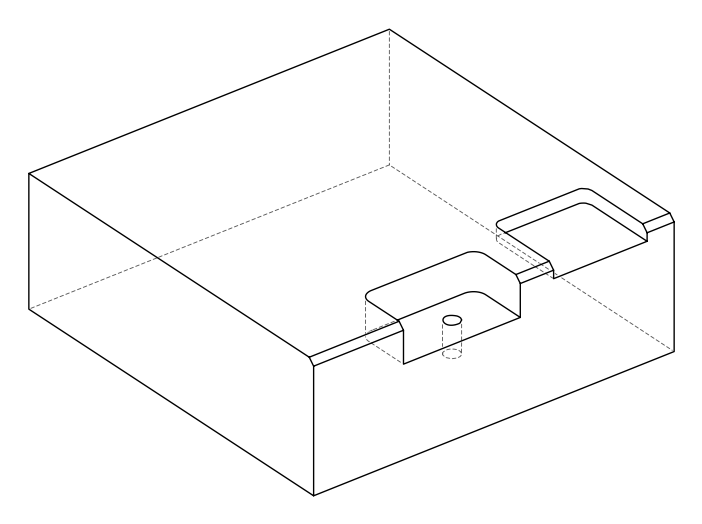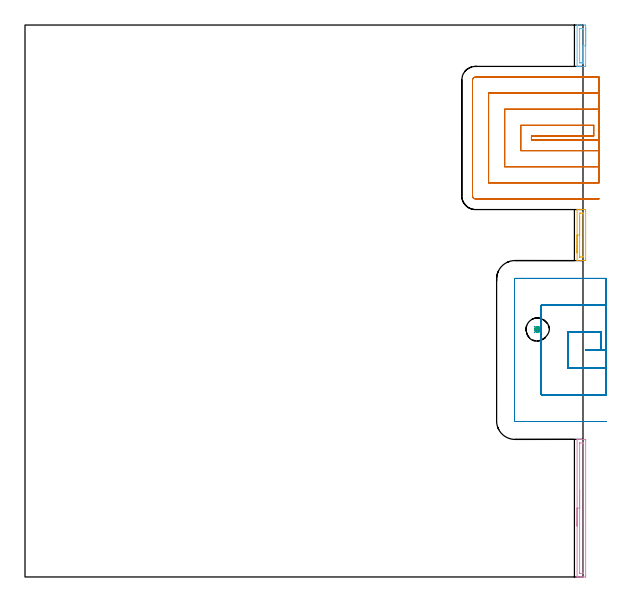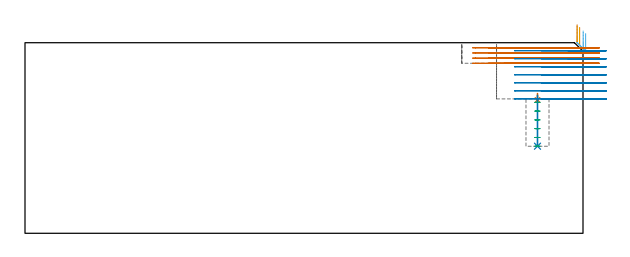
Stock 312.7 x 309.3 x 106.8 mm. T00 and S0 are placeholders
(PLAN: 8 operations, 5 tool changes, 19.5 min)
(1 SPOT_DRILL | STEP1POCKET | NXT0321_9005460120000 | 0.04 min | 3462 mm3)
(2 DRILL_BLIND_HOLE_INTO_CENTER | STEP1POCKET | UGT0301_229 | 0.12 min | 2766 mm3)
(3 MILL_ROUGH_BLIND_HOLE_CONTOUR | STEP1POCKET | NXT0201_013 | Spiral | 0.35 min | 1287 mm3)
(4 AREA_MILL | FG_CHAMFER_SURFACE | UGT0205_001 | 1.41 min | 925 mm3)
(5 AREA_MILL_1 | FG_CHAMFER_SURFACE_1 | UGT0205_001 | 0.64 min | 404 mm3)
(6 AREA_MILL_2 | FG_CHAMFER_SURFACE_2 | UGT0205_001 | 0.55 min | 306 mm3)
(7 MILL_SLOT | SLOT_PARTIAL_RECTANGULAR | NXT0201_011 | Follow Part, ap 3, ae 75% | 7.79 min | 62273 mm3)
(8 MILL_SLOT_1 | SLOT_PARTIAL_RECTANGULAR_1 | UGT0201_094 | Follow Part, ap 5, ae 75% | 8.63 min | 147217 mm3)
(TOOL NXT0321_9005460120000 | NC Spot Drill, 142deg, 12mm, Carbide, Uncoated | D12 PA142 FL30 Z2)
(TOOL UGT0301_229 | Twist Drill 11.9 mm | D11.9 PA118 FL100 Z2)
(TOOL NXT0201_013 | ENDMILL 10mm | D10 FL30 Z4)
(TOOL UGT0205_001 | Chamfer Mill 20 x 3 x 45 deg. | D20 FL50 Z2)
(TOOL NXT0201_011 | ENDMILL 12mm [2P460-1200-NA 1630] | D12 FL38 Z6)
(TOOL UGT0201_094 | End mill 20 mm | D20 FL38 Z4)
(OP 1 SPOT_DRILL)
G17 G21 G94 G90
T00 M6
G54
G17 G0 G90 X287.2 Y138.7 S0 M3
G43 Z116.8 H0
G94 G81 G98 Z74.745 F250. R78.3
G80
M5
M2
(OP 2 DRILL_BLIND_HOLE_INTO_CENTER)
G17 G21 G94 G90
T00 M6
G54
G17 G0 G90 X287.2 Y138.7 S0 M3
G43 Z116.8 H0
G94 G81 G98 Z48.8 F250. R77.3
G80
M5
M2
(OP 3 MILL_ROUGH_BLIND_HOLE_CONTOUR)
G17 G21 G94 G90
T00 M6
G54
G17 G0 G90 X287.2 Y138.7 S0 M3
G43 Z116.8 H0
Z73.383
G94 G3 X287.833 Y139.517 R0.654 F250.
X286.839 Y140.104 R0.817
X285.796 Y138.339 R1.45
X286.839 Y140.104 R-1.45
X286.317 Y139.222 R0.725
X287.2 Y138.7 R0.725
G0 Z68.467
G3 X287.833 Y139.517 R0.654
X286.839 Y140.104 R0.817
X285.796 Y138.339 R1.45
X286.839 Y140.104 R-1.45
X286.317 Y139.222 R0.725
X287.2 Y138.7 R0.725
G0 Z63.55
G3 X287.833 Y139.517 R0.654
X286.839 Y140.104 R0.817
X285.796 Y138.339 R1.45
X286.839 Y140.104 R-1.45
X286.317 Y139.222 R0.725
X287.2 Y138.7 R0.725
G0 Z58.633
G3 X287.833 Y139.517 R0.654
X286.839 Y140.104 R0.817
X285.796 Y138.339 R1.45
X286.839 Y140.104 R-1.45
X286.317 Y139.222 R0.725
X287.2 Y138.7 R0.725
G0 Z53.717
G3 X287.833 Y139.517 R0.654
X286.839 Y140.104 R0.817
X285.796 Y138.339 R1.45
X286.839 Y140.104 R-1.45
X286.317 Y139.222 R0.725
X287.2 Y138.7 R0.725
G0 Z48.8
G3 X287.833 Y139.517 R0.654
X286.839 Y140.104 R0.817
X285.796 Y138.339 R1.45
X286.839 Y140.104 R-1.45
X286.317 Y139.222 R0.725
X287.2 Y138.7 R0.725
G0 Z116.8
M5
M2
(OP 4 AREA_MILL)
G17 G21 G94 G90
T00 M6
G54
G17 G0 G90 X309.4 Y28.55 S1061 M3
G43 Z116.8 H0
G94 G1 Y28.588 Z115.928 F250.
Y28.702 Z115.063
Y28.891 Z114.212
Y29.153 Z113.38
Y29.487 Z112.574
Y29.89 Z111.8
Y30.359 Z111.064
Y30.89 Z110.372
Y31.479 Z109.729
Y32.122 Z109.139
Y32.814 Z108.608
Y33.55 Z108.14
Y34.324 Z107.737
Y35.13 Z107.403
Y35.962 Z107.141
Y36.814 Z106.952
Y37.678 Z106.838
Y38.55 Z106.8
Y76.937
X309.403 Y77.09 Z106.788
X309.459 Y77.093 Z106.733
X309.848 Y77.1 Z106.351
X310.255 Z105.944
X310.907 Z105.288
X312.126 Z104.071
X312.693 Z103.501
X314.195 Y77.099 Z102.001
Y77.098 Z102.
X314.199 Y76.491 Z102.001
X314.2 Y0.609 Z102.
X314.195 Y0.003
Y0.001 Z102.001
X312.693 Y0. Z103.501
X312.126 Z104.071
X311.8 Z104.396
X311.233 Z104.963
X310.907 Z105.288
X310.255 Z105.944
X309.848 Z106.351
X309.461 Z106.73
X309.408 Z106.782
X309.403 Y0.007 Z106.788
X309.4 Y0.163 Z106.8
Y38.55
X310.814 Z105.386
Y74.798
X310.816 Y74.891 Z105.384
X310.821 Y75.074 Z105.379
X310.826 Y75.091 Z105.374
X310.834 Y75.095 Z105.366
X310.858 Y75.098 Z105.342
X312.298 Y75.1 Z103.902
X312.693 Y75.097 Z103.507
X312.749 Y75.094 Z103.451
X312.777 Y75.091 Z103.423
X312.781 Y74.983 Z103.419
X312.785 Y74.798 Z103.415
X312.786 Y74.705 Z103.414
Y2.302
X312.784 Y2.209 Z103.416
X312.779 Y2.026 Z103.421
X312.774 Y2.009 Z103.426
X312.766 Y2.005 Z103.434
X312.742 Y2.002 Z103.458
X311.302 Y2. Z104.898
X310.907 Y2.003 Z105.293
X310.851 Y2.006 Z105.349
X310.823 Y2.009 Z105.377
X310.819 Y2.117 Z105.381
X310.815 Y2.302 Z105.385
X310.814 Y2.395 Z105.386
Y38.55
Y39.422 Z105.424
Y40.287 Z105.538
Y41.138 Z105.726
Y41.97 Z105.989
Y42.776 Z106.323
Y43.55 Z106.725
Y44.286 Z107.194
Y44.978 Z107.725
Y45.621 Z108.315
Y46.21 Z108.958
Y46.742 Z109.65
Y47.21 Z110.386
Y47.613 Z111.16
Y47.947 Z111.966
Y48.209 Z112.798
Y48.398 Z113.649
Y48.512 Z114.514
Y48.55 Z115.386
G0 Z116.8
M5
M2
(OP 5 AREA_MILL_1)
G17 G21 G94 G90
T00 M6
G54
G17 G0 G90 X309.4 Y181.6 S1061 M3
G43 Z116.8 H0
G94 G1 Y181.638 Z115.928 F250.
Y181.752 Z115.063
Y181.941 Z114.212
Y182.203 Z113.38
Y182.537 Z112.574
Y182.94 Z111.8
Y183.408 Z111.064
Y183.94 Z110.372
Y184.529 Z109.729
Y185.172 Z109.139
Y185.864 Z108.608
Y186.6 Z108.14
Y187.374 Z107.737
Y188.18 Z107.403
Y189.012 Z107.141
Y189.863 Z106.952
Y190.728 Z106.838
Y191.6 Z106.8
Y205.804
X309.403 Y205.89 Z106.789
X309.434 Y205.893 Z106.759
X309.665 Y205.9 Z106.533
X311.414 Z104.785
X312.693 Z103.504
X312.886 Z103.312
X313.586 Y205.899 Z102.607
X314.127 Y205.897 Z102.068
X314.19 Y205.894 Z102.004
X314.197 Y205.36 Z102.003
X314.2 Y204.75 Z102.
Y178.117
X314.198 Y177.84 Z102.002
X314.19 Y177.306 Z102.004
X314.127 Y177.302 Z102.068
X313.586 Y177.3 Z102.607
X312.886 Z103.312
X312.693 Z103.504
X309.665 Z106.533
X309.409 Z106.783
X309.403 Y177.307 Z106.789
X309.4 Y177.396 Z106.8
Y191.6
X310.814 Z105.386
X310.815 Y203.585 Z105.385
X310.816 Y203.675 Z105.384
X310.821 Y203.768 Z105.379
X310.834 Y203.89 Z105.366
X310.907 Y203.892 Z105.293
X311.484 Y203.899 Z104.716
X312.693 Z103.507
X312.738 Y203.898 Z103.462
X312.765 Y203.895 Z103.435
X312.776 Y203.891 Z103.424
X312.779 Y203.86 Z103.421
X312.784 Y203.677 Z103.416
X312.785 Y203.585 Z103.415
X312.786 Y203.493 Z103.414
X312.785 Y179.615 Z103.415
X312.784 Y179.525 Z103.416
X312.779 Y179.432 Z103.421
X312.766 Y179.31 Z103.434
X312.693 Y179.308 Z103.507
X312.116 Y179.301 Z104.084
X310.907 Y179.3 Z105.293
X310.862 Y179.302 Z105.338
X310.835 Y179.305 Z105.365
X310.824 Y179.308 Z105.376
X310.821 Y179.34 Z105.379
X310.816 Y179.523 Z105.384
X310.815 Y179.615 Z105.385
X310.814 Y179.707 Z105.386
Y191.6
Y192.472 Z105.424
Y193.336 Z105.538
Y194.188 Z105.726
Y195.02 Z105.989
Y195.826 Z106.323
Y196.6 Z106.725
Y197.336 Z107.194
Y198.028 Z107.725
Y198.671 Z108.315
Y199.26 Z108.958
Y199.791 Z109.65
Y200.26 Z110.386
Y200.663 Z111.16
Y200.997 Z111.966
Y201.259 Z112.798
Y201.448 Z113.649
Y201.562 Z114.514
Y201.6 Z115.386
G0 Z116.8
M5
M2
(OP 6 AREA_MILL_2)
G17 G21 G94 G90
T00 M6
G54
G17 G0 G90 X314.2 Y307.7 S1061 M3
G43 Z116.8 H0
Z112.
G94 G1 Y307.662 Z111.128 F250.
Y307.548 Z110.264
Y307.359 Z109.412
Y307.097 Z108.58
Y306.763 Z107.774
Y306.36 Z107.
Y305.892 Z106.264
Y305.36 Z105.572
Y304.771 Z104.929
Y304.128 Z104.34
Y303.436 Z103.808
Y302.7 Z103.34
Y301.926 Z102.937
Y301.12 Z102.603
Y300.288 Z102.341
Y299.436 Z102.152
Y298.572 Z102.038
Y297.7 Z102.
Y286.62
X314.198 Y286.481 Z102.002
X314.191 Y286.101 Z102.005
X313.742 Y286.1 Z102.457
X313.586 Z102.612
X309.613 Z106.585
X309.41 Z106.783
X309.404 Y286.108 Z106.789
X309.4 Y286.177 Z106.8
Y309.223
X309.404 Y309.29 Z106.79
X309.427 Y309.294 Z106.767
X309.614 Y309.3 Z106.585
X313.742 Z102.457
X314.191 Y309.299 Z102.005
X314.2 Y308.918 Z102.
Y297.7
X312.786 Z103.414
Y288.301
X312.784 Y288.209 Z103.416
X312.781 Y288.148 Z103.419
X312.778 Y288.109 Z103.422
X312.766 Y288.107 Z103.434
X312.693 Y288.104 Z103.507
X312.095 Y288.1 Z104.105
X311.8 Y288.101 Z104.4
X311.199 Y288.103 Z105.001
X310.907 Y288.11 Z105.293
X310.821 Y288.126 Z105.379
X310.817 Y288.301 Z105.383
X310.815 Y288.393 Z105.385
Y307.099
X310.816 Y307.191 Z105.384
X310.819 Y307.252 Z105.381
X310.822 Y307.291 Z105.378
X310.834 Y307.293 Z105.366
X310.907 Y307.296 Z105.293
X311.505 Y307.3 Z104.695
X311.8 Y307.299 Z104.4
X312.401 Y307.297 Z103.799
X312.693 Y307.29 Z103.507
X312.779 Y307.274 Z103.421
X312.783 Y307.099 Z103.417
X312.785 Y307.007 Z103.415
X312.786 Y297.7 Z103.414
Y296.828 Z103.452
Y295.964 Z103.566
Y295.112 Z103.755
Y294.28 Z104.017
Y293.474 Z104.351
Y292.7 Z104.754
Y291.964 Z105.223
Y291.272 Z105.754
Y290.629 Z106.343
Y290.04 Z106.986
Y289.508 Z107.678
Y289.04 Z108.414
Y288.637 Z109.188
Y288.303 Z109.994
Y288.041 Z110.826
Y287.852 Z111.678
Y287.738 Z112.543
Y287.7 Z113.414
G0 Z116.8
M5
M2
(OP 7 MILL_SLOT)
G17 G21 G94 G90
T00 M6
G54
G17 G0 G90 X321.7 Y244.9 S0 M3
G43 Z116.8 H1
Z103.925
G94 G1 X318.7 F250.
X283.8 F500.
Y247.1
X318.7
Y253.1
X277.8
Y238.9
X318.7
X321.7 F250.
Y262.1
X318.7
X268.8 F500.
Y229.9
X318.7
X321.7 F250.
Y271.1
X318.7
X259.8 F500.
Y220.9
X318.7
X321.7 F250.
Y280.1
X318.7
X252.4 F500.
G3 X250.8 Y278.5 R1.6
G1 Y213.5
G3 X252.4 Y211.9 R1.6
G1 X318.7
X321.7 F250.
G0 Y244.9 Z101.05
G1 X318.7
X283.8 F500.
Y247.1
X318.7
Y253.1
X277.8
Y238.9
X318.7
X321.7 F250.
Y262.1
X318.7
X268.8 F500.
Y229.9
X318.7
X321.7 F250.
Y271.1
X318.7
X259.8 F500.
Y220.9
X318.7
X321.7 F250.
Y280.1
X318.7
X252.4 F500.
G3 X250.8 Y278.5 R1.6
G1 Y213.5
G3 X252.4 Y211.9 R1.6
G1 X318.7
X321.7 F250.
G0 Y244.9 Z98.175
G1 X318.7
X283.8 F500.
Y247.1
X318.7
Y253.1
X277.8
Y238.9
X318.7
X321.7 F250.
Y262.1
X318.7
X268.8 F500.
Y229.9
X318.7
X321.7 F250.
Y271.1
X318.7
X259.8 F500.
Y220.9
X318.7
X321.7 F250.
Y280.1
X318.7
X252.4 F500.
G3 X250.8 Y278.5 R1.6
G1 Y213.5
G3 X252.4 Y211.9 R1.6
G1 X318.7
X321.7 F250.
G0 Y244.9 Z95.3
G1 X318.7
X283.8 F500.
Y247.1
X318.7
Y253.1
X277.8
Y238.9
X318.7
X321.7 F250.
Y262.1
X318.7
X268.8 F500.
Y229.9
X318.7
X321.7 F250.
Y271.1
X318.7
X259.8 F500.
Y220.9
X318.7
X321.7 F250.
Y280.1
X318.7
X252.4 F500.
G3 X250.8 Y278.5 R1.6
G1 Y213.5
G3 X252.4 Y211.9 R1.6
G1 X318.7
X321.7 F250.
G0 Z116.8
M5
M2
(OP 8 MILL_SLOT_1)
G17 G21 G94 G90
T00 M6
G54
G17 G0 G90 X325.7 Y127.1 S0 M3
G43 Z116.8 H0
Z102.3
G94 G1 X322.7 F250.
X314.3 F500.
Y127.3
X322.7
Y137.3
X304.3
Y117.1
X322.7
X325.7 F250.
Y152.3
X322.7
X289.3 F500.
Y102.1
X322.7
X325.7 F250.
Y167.3
X322.7
X274.6 F500.
G3 X274.3 Y167. R0.3
G1 Y87.4
G3 X274.6 Y87.1 R0.3
G1 X322.7
X325.7 F250.
G0 Y127.1 Z97.8
G1 X322.7
X314.3 F500.
Y127.3
X322.7
Y137.3
X304.3
Y117.1
X322.7
X325.7 F250.
Y152.3
X322.7
X289.3 F500.
Y102.1
X322.7
X325.7 F250.
Y167.3
X322.7
X274.6 F500.
G3 X274.3 Y167. R0.3
G1 Y87.4
G3 X274.6 Y87.1 R0.3
G1 X322.7
X325.7 F250.
G0 Y127.1 Z93.3
G1 X322.7
X314.3 F500.
Y127.3
X322.7
Y137.3
X304.3
Y117.1
X322.7
X325.7 F250.
Y152.3
X322.7
X289.3 F500.
Y102.1
X322.7
X325.7 F250.
Y167.3
X322.7
X274.6 F500.
G3 X274.3 Y167. R0.3
G1 Y87.4
G3 X274.6 Y87.1 R0.3
G1 X322.7
X325.7 F250.
G0 Y127.1 Z88.8
G1 X322.7
X314.3 F500.
Y127.3
X322.7
Y137.3
X304.3
Y117.1
X322.7
X325.7 F250.
Y152.3
X322.7
X289.3 F500.
Y102.1
X322.7
X325.7 F250.
Y167.3
X322.7
X274.6 F500.
G3 X274.3 Y167. R0.3
G1 Y87.4
G3 X274.6 Y87.1 R0.3
G1 X322.7
X325.7 F250.
G0 Y127.1 Z84.3
G1 X322.7
X314.3 F500.
Y127.3
X322.7
Y137.3
X304.3
Y117.1
X322.7
X325.7 F250.
Y152.3
X322.7
X289.3 F500.
Y102.1
X322.7
X325.7 F250.
Y167.3
X322.7
X274.6 F500.
G3 X274.3 Y167. R0.3
G1 Y87.4
G3 X274.6 Y87.1 R0.3
G1 X322.7
X325.7 F250.
G0 Y127.1 Z79.8
G1 X322.7
X314.3 F500.
Y127.3
X322.7
Y137.3
X304.3
Y117.1
X322.7
X325.7 F250.
Y152.3
X322.7
X289.3 F500.
Y102.1
X322.7
X325.7 F250.
Y167.3
X322.7
X274.6 F500.
G3 X274.3 Y167. R0.3
G1 Y87.4
G3 X274.6 Y87.1 R0.3
G1 X322.7
X325.7 F250.
G0 Y127.1 Z75.3
G1 X322.7
X314.3 F500.
Y127.3
X322.7
Y137.3
X304.3
Y117.1
X322.7
X325.7 F250.
Y152.3
X322.7
X289.3 F500.
Y102.1
X322.7
X325.7 F250.
Y167.3
X322.7
X274.6 F500.
G3 X274.3 Y167. R0.3
G1 Y87.4
G3 X274.6 Y87.1 R0.3
G1 X322.7
X325.7 F250.
G0 Z116.8
M5
M2
